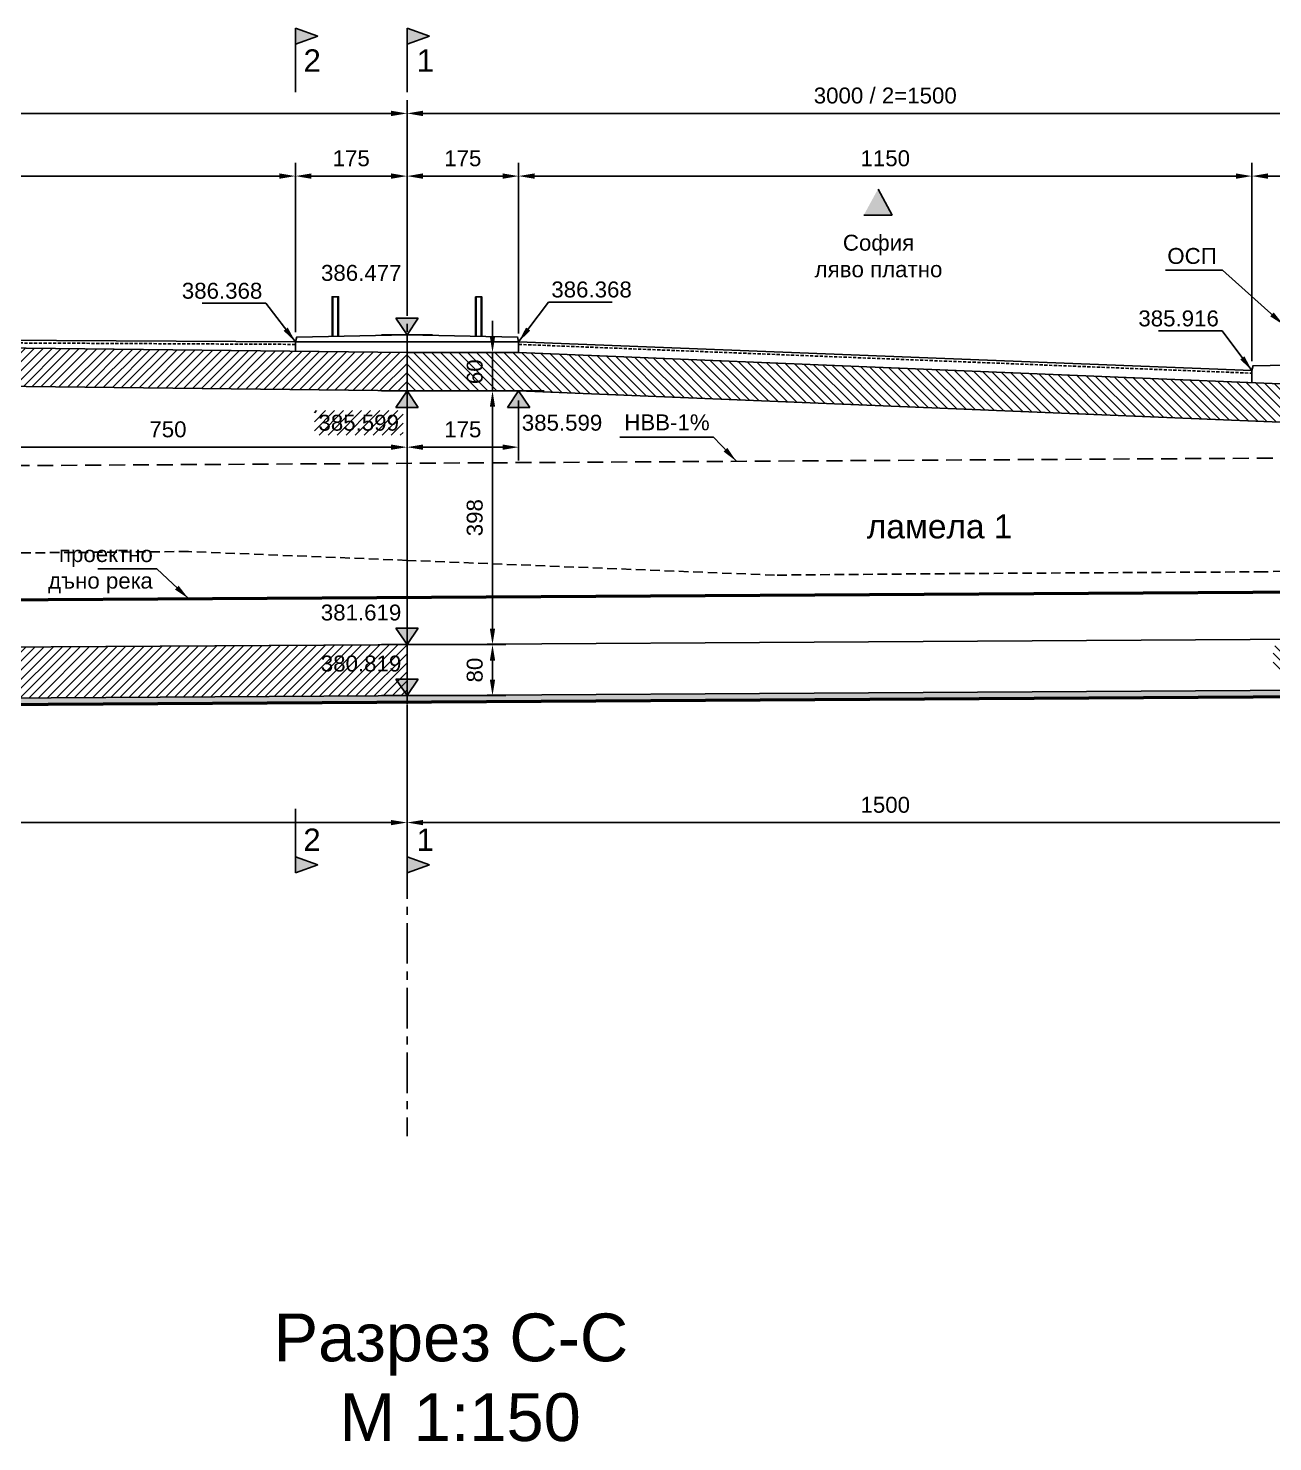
# Model space of a CAD drawing. Header units: centimetres. Extents: x 8495135 to 959133560, y 4530079 to 463453963.
# Drawn here: x 958979204 to 958981156, y 463413782 to 463415998 of the extents above; entities that cross this region are included whole.
import ezdxf
from ezdxf.enums import TextEntityAlignment as Align

# ---------------------------------------------------------------- set-up
doc = ezdxf.new("R2010")
doc.units = ezdxf.units.CM
doc.header["$LTSCALE"] = 0.1
for name, pattern in [('CENTER', [50.8, 31.75, -6.35, 6.35, -6.35]), ('CONTINU', [0]), ('DASHED', [0.75, 0.5, -0.25])]:
    doc.linetypes.add(name, pattern=pattern)
doc.layers.add('31_VERT_ALIGNM', color=1, linetype='Continuous', lineweight=50)
doc.layers.add('br_text', color=2, linetype='Continuous', lineweight=35)
for name, color, linetype in [('40_ROADWAY', 1, 'Continuous'), ('br_dimension', 1, 'Continuous'), ('br_hatch', 9, 'Continuous'), ('br_hatch_dark', 8, 'Continuous'), ('br_hatch_tumen', 8, 'Continuous'), ('br_view_yellow', 2, 'Continuous'), ('hatch', 253, 'Continuous'), ('Kustendilska voda', 12, 'Continuous')]:
    doc.layers.add(name, color=color, linetype=linetype)
doc.styles.add('1-10 cm', font='arial.ttf', dxfattribs={"height": 2.5})
doc.styles.add('1-50 cm', font='arial.ttf', dxfattribs={"height": 12.5})
doc.styles.add('MM 1 to 100', font='arial.ttf', dxfattribs={"height": 25})
doc.styles.add('MM 1 to 150', font='arial.ttf', dxfattribs={"height": 37.5})
doc.styles.add('MM_ARIAL', font='arial.ttf')
doc.dimstyles.new('MM DIM 1 to 100', dxfattribs={"dimscale": 10, "dimtxt": 2.5, "dimasz": 2.5, "dimexe": 2.1, "dimexo": 1.5, "dimgap": 1.5, "dimtad": 1, "dimdec": 0, "dimdsep": 46, "dimtxsty": 'MM_ARIAL', "dimcen": 3, "dimclrd": 1, "dimclre": 1, "dimclrt": 7, "dimaunit": 2, "dimadec": 1, "dimazin": 0, "dimtp": 100, "dimtm": 3, "dimtfac": 1, "dimtdec": 0, "dimtix": 1, "dimtmove": 0, "dimatfit": 3, "dimfxl": 0, "dimtolj": 1, "dimtzin": 0, "dimarcsym": 0})
pattern_1 = [(45, (967475114.561, 458887364.231), (7.071067812, -7.071067812), [])]
pattern_2 = [(135, (967475114.561, 458887364.231), (7.071067812, 7.071067812), [])]

# ---------------------------------------------------------------- blocks, each defined once
blk = doc.blocks.new('*U239')
at = {"ltscale": 0.5}
blk.add_hatch(color=256, dxfattribs=at).paths.add_polyline_path([(-26.2, 39), (0, 0), (26.2, 39)])
for p, q in [((-26.2, 39), (26.2, 39)), ((-26.2, 39), (0, 0)), ((0, 0), (26.2, 39)), ((-60, 0), (0, 0)), ((0, 0), (60, 0))]:
    blk.add_line(p, q, dxfattribs=at)
at = {"color": 7, "ltscale": 0.5, "style": '1-10 cm'}
blk.add_attdef('1', text='', height=37.5, dxfattribs=at).set_placement((108.2, 127), align=Align.CENTER)
blk = doc.blocks.new('*D184')
at = {"layer": 'br_dimension', "color": 1, "linetype": 'ByBlock', "lineweight": -2, "ltscale": 3, "transparency": 16777216}
for p, q in [((958981123.3, 463415476.3), (958981123.3, 463415787.4)), ((958981298.3, 463415593.9), (958981298.3, 463415787.4)), ((958981273.3, 463415766.4), (958981148.3, 463415766.4))]:
    blk.add_line(p, q, dxfattribs=at)
at = {"layer": 'br_dimension', "color": 1, "linetype": 'ByBlock', "ltscale": 3, "transparency": 16777216}
for points in [[(958981148.3, 463415770.6), (958981148.3, 463415762.2), (958981123.3, 463415766.4)], [(958981273.3, 463415770.6), (958981273.3, 463415762.2), (958981298.3, 463415766.4)]]:
    blk.add_solid(points, dxfattribs=at)
at = {"layer": 'br_dimension', "color": 7, "linetype": 'ByBlock', "ltscale": 3, "transparency": 16777216, "insert": (958981210.8, 463415794.2), "char_height": 25, "attachment_point": 5, "style": 'MM_ARIAL'}
blk.add_mtext('\\A1;175', dxfattribs=at)
blk = doc.blocks.new('*D186')
at = {"layer": 'br_dimension', "color": 1, "linetype": 'ByBlock', "lineweight": -2, "ltscale": 3, "transparency": 16777216}
for p, q in [((958979973.3, 463415519.7), (958979973.3, 463415787.4)), ((958981123.3, 463415476.3), (958981123.3, 463415787.4)), ((958979998.3, 463415766.4), (958981098.3, 463415766.4))]:
    blk.add_line(p, q, dxfattribs=at)
at = {"layer": 'br_dimension', "color": 1, "linetype": 'ByBlock', "ltscale": 3, "transparency": 16777216}
for points in [[(958979998.3, 463415770.6), (958979998.3, 463415762.2), (958979973.3, 463415766.4)], [(958981098.3, 463415770.6), (958981098.3, 463415762.2), (958981123.3, 463415766.4)]]:
    blk.add_solid(points, dxfattribs=at)
at = {"layer": 'br_dimension', "color": 7, "linetype": 'ByBlock', "ltscale": 3, "transparency": 16777216, "insert": (958980548.3, 463415794.2), "char_height": 25, "attachment_point": 5, "style": 'MM_ARIAL'}
blk.add_mtext('\\A1;1150', dxfattribs=at)
blk = doc.blocks.new('*D187')
at = {"layer": 'br_dimension', "color": 1, "linetype": 'ByBlock', "lineweight": -2, "ltscale": 3, "transparency": 16777216}
for p, q in [((958979798.3, 463415570.1), (958979798.3, 463415787.4)), ((958979973.3, 463415519.7), (958979973.3, 463415787.4)), ((958979948.3, 463415766.4), (958979823.3, 463415766.4))]:
    blk.add_line(p, q, dxfattribs=at)
at = {"layer": 'br_dimension', "color": 1, "linetype": 'ByBlock', "ltscale": 3, "transparency": 16777216}
for points in [[(958979823.3, 463415770.6), (958979823.3, 463415762.2), (958979798.3, 463415766.4)], [(958979948.3, 463415770.6), (958979948.3, 463415762.2), (958979973.3, 463415766.4)]]:
    blk.add_solid(points, dxfattribs=at)
at = {"layer": 'br_dimension', "color": 7, "linetype": 'ByBlock', "ltscale": 3, "transparency": 16777216, "insert": (958979885.8, 463415794.2), "char_height": 25, "attachment_point": 5, "style": 'MM_ARIAL'}
blk.add_mtext('\\A1;175', dxfattribs=at)
blk = doc.blocks.new('*D188')
at = {"layer": 'br_dimension', "color": 1, "linetype": 'ByBlock', "lineweight": -2, "ltscale": 3, "transparency": 16777216}
for p, q in [((958979623.3, 463415521.5), (958979623.3, 463415787.4)), ((958979798.3, 463415570.1), (958979798.3, 463415787.4)), ((958979773.3, 463415766.4), (958979648.3, 463415766.4))]:
    blk.add_line(p, q, dxfattribs=at)
at = {"layer": 'br_dimension', "color": 1, "linetype": 'ByBlock', "ltscale": 3, "transparency": 16777216}
for points in [[(958979648.3, 463415770.6), (958979648.3, 463415762.2), (958979623.3, 463415766.4)], [(958979773.3, 463415770.6), (958979773.3, 463415762.2), (958979798.3, 463415766.4)]]:
    blk.add_solid(points, dxfattribs=at)
at = {"layer": 'br_dimension', "color": 7, "linetype": 'ByBlock', "ltscale": 3, "transparency": 16777216, "insert": (958979710.8, 463415794.2), "char_height": 25, "attachment_point": 5, "style": 'MM_ARIAL'}
blk.add_mtext('\\A1;175', dxfattribs=at)
blk = doc.blocks.new('*D189')
at = {"layer": 'br_dimension', "color": 1, "linetype": 'ByBlock', "lineweight": -2, "ltscale": 3, "transparency": 16777216}
for p, q in [((958979813.3, 463415031.7), (958979953.4, 463415031.7)), ((958979932.4, 463414976.7), (958979932.4, 463415006.7)), ((958979813.3, 463414951.7), (958979953.4, 463414951.7))]:
    blk.add_line(p, q, dxfattribs=at)
at = {"layer": 'br_dimension', "color": 1, "linetype": 'ByBlock', "ltscale": 3, "transparency": 16777216}
for points in [[(958979928.2, 463415006.7), (958979936.5, 463415006.7), (958979932.4, 463415031.7)], [(958979928.2, 463414976.7), (958979936.5, 463414976.7), (958979932.4, 463414951.7)]]:
    blk.add_solid(points, dxfattribs=at)
at = {"layer": 'br_dimension', "color": 7, "linetype": 'ByBlock', "ltscale": 3, "transparency": 16777216, "insert": (958979904.6, 463414991.7), "char_height": 25, "attachment_point": 5, "rotation": 90, "style": 'MM_ARIAL'}
blk.add_mtext('\\A1;80', dxfattribs=at)
blk = doc.blocks.new('*D190')
at = {"layer": 'br_dimension', "color": 1, "linetype": 'ByBlock', "lineweight": -2, "ltscale": 3, "transparency": 16777216}
for p, q in [((958979813.3, 463415429.6), (958979953.4, 463415429.6)), ((958979932.4, 463415056.7), (958979932.4, 463415404.6)), ((958979813.3, 463415031.7), (958979953.4, 463415031.7))]:
    blk.add_line(p, q, dxfattribs=at)
at = {"layer": 'br_dimension', "color": 1, "linetype": 'ByBlock', "ltscale": 3, "transparency": 16777216}
for points in [[(958979928.2, 463415404.6), (958979936.5, 463415404.6), (958979932.4, 463415429.6)], [(958979928.2, 463415056.7), (958979936.5, 463415056.7), (958979932.4, 463415031.7)]]:
    blk.add_solid(points, dxfattribs=at)
at = {"layer": 'br_dimension', "color": 7, "linetype": 'ByBlock', "ltscale": 3, "transparency": 16777216, "insert": (958979904.6, 463415230.7), "char_height": 25, "attachment_point": 5, "rotation": 90, "style": 'MM_ARIAL'}
blk.add_mtext('\\A1;398', dxfattribs=at)
blk = doc.blocks.new('*D191')
at = {"layer": 'br_dimension', "color": 1, "linetype": 'ByBlock', "lineweight": -2, "ltscale": 3, "transparency": 16777216}
for p, q in [((958979932.4, 463415514.6), (958979932.4, 463415539.6)), ((958979813.3, 463415489.6), (958979953.4, 463415489.6)), ((958979932.4, 463415429.6), (958979932.4, 463415489.6)), ((958979813.3, 463415429.6), (958979953.4, 463415429.6)), ((958979932.4, 463415404.6), (958979932.4, 463415379.6))]:
    blk.add_line(p, q, dxfattribs=at)
at = {"layer": 'br_dimension', "color": 1, "linetype": 'ByBlock', "ltscale": 3, "transparency": 16777216}
for points in [[(958979928.2, 463415514.6), (958979936.5, 463415514.6), (958979932.4, 463415489.6)], [(958979928.2, 463415404.6), (958979936.5, 463415404.6), (958979932.4, 463415429.6)]]:
    blk.add_solid(points, dxfattribs=at)
at = {"layer": 'br_dimension', "color": 7, "linetype": 'ByBlock', "ltscale": 3, "transparency": 16777216, "insert": (958979904.6, 463415459.6), "char_height": 25, "attachment_point": 5, "rotation": 90, "style": 'MM_ARIAL'}
blk.add_mtext('\\A1;60', dxfattribs=at)
blk = doc.blocks.new('*D192')
at = {"layer": 'br_dimension', "color": 1, "linetype": 'ByBlock', "lineweight": -2, "ltscale": 3, "transparency": 16777216}
for p, q in [((958978473.3, 463415530.1), (958978473.3, 463415787.4)), ((958979623.3, 463415521.5), (958979623.3, 463415787.4)), ((958979598.3, 463415766.4), (958978498.3, 463415766.4))]:
    blk.add_line(p, q, dxfattribs=at)
at = {"layer": 'br_dimension', "color": 1, "linetype": 'ByBlock', "ltscale": 3, "transparency": 16777216}
for points in [[(958978498.3, 463415770.6), (958978498.3, 463415762.2), (958978473.3, 463415766.4)], [(958979598.3, 463415770.6), (958979598.3, 463415762.2), (958979623.3, 463415766.4)]]:
    blk.add_solid(points, dxfattribs=at)
at = {"layer": 'br_dimension', "color": 7, "linetype": 'ByBlock', "ltscale": 3, "transparency": 16777216, "insert": (958979048.3, 463415794.2), "char_height": 25, "attachment_point": 5, "style": 'MM_ARIAL'}
blk.add_mtext('\\A1;1150', dxfattribs=at)
blk = doc.blocks.new('*U237')
at = {"ltscale": 0.5}
blk.add_hatch(color=256, dxfattribs=at).paths.add_polyline_path([(-26.2, 39), (0, 0), (26.2, 39)])
for p, q in [((-26.2, 39), (26.2, 39)), ((-26.2, 39), (0, 0)), ((0, 0), (26.2, 39)), ((-60, 0), (0, 0)), ((0, 0), (60, 0))]:
    blk.add_line(p, q, dxfattribs=at)
at = {"color": 7, "ltscale": 0.5, "style": '1-10 cm'}
blk.add_attdef('1', text='', height=37.5, dxfattribs=at).set_placement((-102, 56.7), align=Align.CENTER)
blk = doc.blocks.new('*U263')
at = {"ltscale": 0.5}
blk.add_hatch(color=256, dxfattribs=at).paths.add_polyline_path([(-26.2, 39), (0, 0), (26.2, 39)])
for p, q in [((-26.2, 39), (26.2, 39)), ((-26.2, 39), (0, 0)), ((0, 0), (26.2, 39)), ((-60, 0), (0, 0)), ((0, 0), (60, 0))]:
    blk.add_line(p, q, dxfattribs=at)
at = {"color": 7, "ltscale": 0.5, "style": '1-10 cm'}
blk.add_attdef('1', text='', height=37.5, dxfattribs=at).set_placement((113.8, 56.7), align=Align.CENTER)
blk = doc.blocks.new('*D241')
at = {"layer": 'br_dimension', "color": 1, "linetype": 'ByBlock', "lineweight": -2, "ltscale": 3, "transparency": 16777216}
for p, q in [((958978298.3, 463415781.4), (958978298.3, 463415885.7)), ((958979798.3, 463415879.7), (958979798.3, 463415885.7)), ((958979773.3, 463415864.7), (958978323.3, 463415864.7))]:
    blk.add_line(p, q, dxfattribs=at)
at = {"layer": 'br_dimension', "color": 1, "linetype": 'ByBlock', "ltscale": 3, "transparency": 16777216}
for points in [[(958978323.3, 463415868.9), (958978323.3, 463415860.5), (958978298.3, 463415864.7)], [(958979773.3, 463415868.9), (958979773.3, 463415860.5), (958979798.3, 463415864.7)]]:
    blk.add_solid(points, dxfattribs=at)
at = {"layer": 'br_dimension', "color": 7, "linetype": 'ByBlock', "ltscale": 3, "transparency": 16777216, "insert": (958979048.3, 463415892.6), "char_height": 25, "attachment_point": 5, "style": 'MM_ARIAL'}
blk.add_mtext('\\A1;3000 / 2=1500', dxfattribs=at)
blk = doc.blocks.new('*D240')
at = {"layer": 'br_dimension', "color": 1, "linetype": 'ByBlock', "lineweight": -2, "ltscale": 3, "transparency": 16777216}
for p, q in [((958979798.3, 463415781.4), (958979798.3, 463415885.7)), ((958981298.3, 463415781.4), (958981298.3, 463415885.7)), ((958981273.3, 463415864.7), (958979823.3, 463415864.7))]:
    blk.add_line(p, q, dxfattribs=at)
at = {"layer": 'br_dimension', "color": 1, "linetype": 'ByBlock', "ltscale": 3, "transparency": 16777216}
for points in [[(958979823.3, 463415868.9), (958979823.3, 463415860.5), (958979798.3, 463415864.7)], [(958981273.3, 463415868.9), (958981273.3, 463415860.5), (958981298.3, 463415864.7)]]:
    blk.add_solid(points, dxfattribs=at)
at = {"layer": 'br_dimension', "color": 7, "linetype": 'ByBlock', "ltscale": 3, "transparency": 16777216, "insert": (958980548.3, 463415892.6), "char_height": 25, "attachment_point": 5, "style": 'MM_ARIAL'}
blk.add_mtext('\\A1;3000 / 2=1500', dxfattribs=at)
blk = doc.blocks.new('*U183')
at = {"ltscale": 0.5}
blk.add_hatch(color=256, dxfattribs=at).paths.add_polyline_path([(-26.2, 39), (0, 0), (26.2, 39)])
for p, q in [((-26.2, 39), (26.2, 39)), ((-26.2, 39), (0, 0)), ((0, 0), (26.2, 39)), ((-60, 0), (0, 0)), ((0, 0), (60, 0))]:
    blk.add_line(p, q, dxfattribs=at)
at = {"color": 7, "ltscale": 0.5, "style": '1-10 cm'}
blk.add_attdef('1', text='', height=37.5, dxfattribs=at).set_placement((108.2, 56.7), align=Align.CENTER)
blk = doc.blocks.new('*U353')
at = {"linetype": 'CONTINU', "ltscale": 0.5}
blk.add_hatch(color=256, dxfattribs=at).paths.add_polyline_path([(-87.5, -35), (-100, 0), (-75, 0)])
at = {"ltscale": 0.5}
blk.add_line((0, 0), (-100, 0), dxfattribs=at)
at = {"lineweight": -3, "ltscale": 0.5}
for p, q in [((-100, 0), (-87.5, -35)), ((-87.5, -35), (-75, 0))]:
    blk.add_line(p, q, dxfattribs=at)
at = {"color": 7, "ltscale": 0.5, "style": '1-50 cm'}
blk.add_attdef('1', text='', height=35, dxfattribs=at).set_placement((-45.7, -25), align=Align.MIDDLE_CENTER)
blk = doc.blocks.new('*U354')
at = {"linetype": 'CONTINU', "ltscale": 0.5}
blk.add_hatch(color=256, dxfattribs=at).paths.add_polyline_path([(-87.5, -35), (-100, 0), (-75, 0)])
at = {"ltscale": 0.5}
blk.add_line((0, 0), (-100, 0), dxfattribs=at)
at = {"lineweight": -3, "ltscale": 0.5}
for p, q in [((-100, 0), (-87.5, -35)), ((-87.5, -35), (-75, 0))]:
    blk.add_line(p, q, dxfattribs=at)
at = {"color": 7, "ltscale": 0.5, "style": '1-50 cm'}
blk.add_attdef('1', text='', height=35, dxfattribs=at).set_placement((-44.6, -24.8), align=Align.MIDDLE_CENTER)
blk = doc.blocks.new('*D361')
at = {"layer": 'br_hatch_tumen', "color": 1, "lineweight": -2, "transparency": 16777216}
for p, q in [((958979798.3, 463414936.6), (958979798.3, 463414731.6)), ((958981298.3, 463414835.7), (958981298.3, 463414731.6)), ((958981273.3, 463414752.6), (958979823.3, 463414752.6))]:
    blk.add_line(p, q, dxfattribs=at)
at = {"layer": 'br_hatch_tumen', "color": 1, "transparency": 16777216}
for points in [[(958979823.3, 463414756.7), (958979823.3, 463414748.4), (958979798.3, 463414752.6)], [(958981273.3, 463414756.7), (958981273.3, 463414748.4), (958981298.3, 463414752.6)]]:
    blk.add_solid(points, dxfattribs=at)
at = {"layer": 'br_hatch_tumen', "color": 7, "transparency": 16777216, "insert": (958980548.3, 463414780.3), "char_height": 25, "attachment_point": 5, "style": 'MM_ARIAL'}
blk.add_mtext('\\A1;1500', dxfattribs=at)
blk = doc.blocks.new('*D678')
at = {"layer": 'br_hatch_tumen', "color": 1, "lineweight": -2, "transparency": 16777216}
for p, q in [((958979798.3, 463414936.7), (958979798.3, 463414731.6)), ((958978298.3, 463414927.7), (958978298.3, 463414731.6)), ((958979773.3, 463414752.6), (958978323.3, 463414752.6))]:
    blk.add_line(p, q, dxfattribs=at)
at = {"layer": 'br_hatch_tumen', "color": 1, "transparency": 16777216}
for points in [[(958978323.3, 463414756.7), (958978323.3, 463414748.4), (958978298.3, 463414752.6)], [(958979773.3, 463414756.7), (958979773.3, 463414748.4), (958979798.3, 463414752.6)]]:
    blk.add_solid(points, dxfattribs=at)
at = {"layer": 'br_hatch_tumen', "color": 7, "transparency": 16777216, "insert": (958979048.3, 463414780.3), "char_height": 25, "attachment_point": 5, "style": 'MM_ARIAL'}
blk.add_mtext('\\A1;1500', dxfattribs=at)
blk = doc.blocks.new('*D684')
at = {"layer": 'br_hatch', "color": 1, "lineweight": -2, "transparency": 16777216}
for p, q in [((958979798.3, 463415414.6), (958979798.3, 463415320.3)), ((958979973.3, 463415414.6), (958979973.3, 463415320.3)), ((958979823.3, 463415341.3), (958979948.3, 463415341.3))]:
    blk.add_line(p, q, dxfattribs=at)
at = {"layer": 'br_hatch', "color": 1, "transparency": 16777216}
for points in [[(958979823.3, 463415345.5), (958979823.3, 463415337.1), (958979798.3, 463415341.3)], [(958979948.3, 463415345.5), (958979948.3, 463415337.1), (958979973.3, 463415341.3)]]:
    blk.add_solid(points, dxfattribs=at)
at = {"layer": 'br_hatch', "color": 7, "transparency": 16777216, "insert": (958979885.8, 463415369.1), "char_height": 25, "attachment_point": 5, "style": 'MM_ARIAL'}
blk.add_mtext('\\A1;175', dxfattribs=at)
blk = doc.blocks.new('*D685')
at = {"layer": 'br_hatch', "color": 1, "lineweight": -2, "transparency": 16777216}
for p, q in [((958979048.5, 463415423.4), (958979048.5, 463415320.3)), ((958979798.3, 463415414.6), (958979798.3, 463415320.3)), ((958979773.3, 463415341.3), (958979073.5, 463415341.3))]:
    blk.add_line(p, q, dxfattribs=at)
at = {"layer": 'br_hatch', "color": 1, "transparency": 16777216}
for points in [[(958979073.5, 463415345.5), (958979073.5, 463415337.1), (958979048.5, 463415341.3)], [(958979773.3, 463415345.5), (958979773.3, 463415337.1), (958979798.3, 463415341.3)]]:
    blk.add_solid(points, dxfattribs=at)
at = {"layer": 'br_hatch', "color": 7, "transparency": 16777216, "insert": (958979423.4, 463415369.1), "char_height": 25, "attachment_point": 5, "style": 'MM_ARIAL'}
blk.add_mtext('\\A1;750', dxfattribs=at)

msp = doc.modelspace()

# ---------------------------------------------------------------- hatches: boundary and pattern name
at = {"layer": 'br_hatch', "ltscale": 0.5}
h = msp.add_hatch(color=256, dxfattribs=at)
h.dxf.hatch_style = 1
h.paths.add_polyline_path([(958980536.94, 463415746.04), (958980514.56, 463415705.05), (958980559.32, 463415705.05)])
at = {"layer": 'br_hatch'}
h = msp.add_hatch(dxfattribs=at)
h.set_pattern_fill('_USER,_I', color=256, scale=10, angle=45, style=2, pattern_type=0)
h.set_pattern_definition([(45, (958992164.413, 463437540.29), (-7.071068, 7.071068), [])])
h.paths.add_polyline_path([(958979798.32, 463415429.65), (958979798.32, 463415489.65), (958979048.32, 463415498.42), (958978304.4, 463415502.23), (958978298.32, 463415501.86), (958978298.32, 463415442.26), (958979048.67, 463415438.41), (958979048.47, 463415438.41)])
h = msp.add_hatch(dxfattribs=at)
h.set_pattern_fill('_USER,_I', color=256, scale=10, angle=45, style=2, pattern_type=0)
h.set_pattern_definition(pattern_2)
h.paths.add_polyline_path([(958981298.32, 463415435.01), (958981298.32, 463415375.01), (958979973.32, 463415429.65), (958979798.32, 463415429.65), (958979798.32, 463415489.65), (958979973.32, 463415489.65)])
h = msp.add_hatch(dxfattribs=at)
h.set_pattern_fill('_USER,_I', color=256, scale=10, angle=135, style=2, pattern_type=0)
h.set_pattern_definition(pattern_1)
h.paths.add_polyline_path([(958979653.03, 463415360.33), (958979792.04, 463415360.33), (958979792.04, 463415398.64), (958979653.03, 463415398.64)])
h = msp.add_hatch(dxfattribs=at)
h.set_pattern_fill('_USER,_I', color=256, scale=10, angle=135, style=2, pattern_type=0)
h.set_pattern_definition(pattern_1)
h.paths.add_polyline_path([(958979048.32, 463415027.17), (958979798.32, 463415031.67), (958979798.32, 463414951.67), (958979048.32, 463414947.17)])
h = msp.add_hatch(dxfattribs=at)
h.set_pattern_fill('_USER,_I', color=256, scale=10, angle=45, style=2, pattern_type=0)
h.set_pattern_definition(pattern_2)
h.paths.add_polyline_path([(958981156.85, 463414991.67), (958981295.87, 463414991.67), (958981295.87, 463415029.98), (958981156.85, 463415029.98)])
h.paths.add_polyline_path([(958979930.56, 463414966.12), (958979930.56, 463415017.47), (958979879.04, 463415017.47), (958979879.04, 463414966.12)], flags=9)
h = msp.add_hatch(color=256, dxfattribs=at)
h.dxf.hatch_style = 1
h.paths.add_polyline_path([(958979798.32, 463414951.67), (958981298.32, 463414960.67), (958981298.32, 463414950.67), (958979798.32, 463414941.67)])
h.paths.add_polyline_path([(958978298.32, 463414942.67), (958979798.32, 463414951.67), (958979798.32, 463414941.67), (958978298.32, 463414932.67)])

# ---------------------------------------------------------------- linework, layer by layer
at = {"layer": '31_VERT_ALIGNM'}
for p, q in [((958976556.17, 463415086.55), (958982650.32, 463415123.12)), ((958978348.46, 463414932.95), (958981248.47, 463414950.37))]:
    msp.add_line(p, q, dxfattribs=at)
at = {"layer": '40_ROADWAY'}
for p, q in [((958979623.32, 463415506.47), (958978473.32, 463415512.36)), ((958979798.32, 463415506.47), (958979623.32, 463415506.47)), ((958979798.32, 463415506.47), (958979973.32, 463415506.47)), ((958979973.32, 463415506.47), (958981123.32, 463415461.34))]:
    msp.add_line(p, q, dxfattribs=at)
at = {"layer": '40_ROADWAY', "linetype": 'DASHED', "ltscale": 100}
for p, q in [((958979623.32, 463415502.47), (958978473.32, 463415508.36)), ((958979973.32, 463415502.47), (958981123.32, 463415457.34))]:
    msp.add_line(p, q, dxfattribs=at)
at = {"layer": 'br_dimension', "linetype": 'CENTER', "ltscale": 20}
msp.add_line((958979798.32, 463415712.59), (958979798.32, 463414260.66), dxfattribs=at)
at = {"layer": 'br_hatch', "ltscale": 0.5}
for p in [(958980536.94, 463415746.04), (958980514.56, 463415705.05)]:
    msp.add_line(p, (958980559.32, 463415705.05), dxfattribs=at)
at = {"layer": 'br_hatch_dark', "linetype": 'DASHED', "ltscale": 300}
msp.add_lwpolyline([(958981261.42, 463415149.51), (958981141.42, 463415145.81), (958981048.32, 463415145.31), (958980663.72, 463415143.11), (958980374.72, 463415140.61), (958979798.32, 463415163.81), (958979455.72, 463415177.61), (958978886.62, 463415173.11), (958978548.32, 463415167.51), (958978263.32, 463415162.71), (958977502.92, 463415150.61), (958977385.92, 463415065.11), (958977305.32, 463415028.51), (958977298.32, 463415030.51), (958977106.92, 463415084.51), (958976422.59, 463415037.26)], dxfattribs=at)
at = {"layer": 'br_view_yellow'}
for p, q in [((958979623.32, 463415506.47), (958979625.32, 463415514.47)), ((958979623.32, 463415506.47), (958979625.32, 463415514.47)), ((958979798.32, 463415517.43), (958979625.32, 463415513.97)), ((958979798.32, 463415517.43), (958979971.32, 463415513.97)), ((958979798.32, 463415489.65), (958979798.32, 463415516.15)), ((958979973.32, 463415506.47), (958979971.32, 463415514.47)), ((958979973.32, 463415506.47), (958979971.32, 463415514.47)), ((958979048.32, 463415498.42), (958979798.32, 463415489.65)), ((958979623.32, 463415493.44), (958979623.32, 463415506.47)), ((958979623.32, 463415491.69), (958979623.32, 463415504.69)), ((958979798.32, 463415489.65), (958979798.32, 463414951.67)), ((958979973.32, 463415489.65), (958979798.32, 463415489.65)), ((958979973.32, 463415494.58), (958979973.32, 463415506.47)), ((958979973.32, 463415489.65), (958979973.32, 463415504.69)), ((958981298.32, 463415435.01), (958979973.32, 463415489.65)), ((958981123.32, 463415461.34), (958981125.33, 463415469.38)), ((958981320.32, 463415472.78), (958981125.33, 463415468.88)), ((958981123.32, 463415442.22), (958981123.32, 463415461.34)), ((958979048.32, 463415438.42), (958979798.32, 463415429.65)), ((958979973.32, 463415429.65), (958979798.32, 463415429.65)), ((958981298.32, 463415375.01), (958979973.32, 463415429.65)), ((958978298.32, 463415022.67), (958981298.32, 463415040.67)), ((958978298.32, 463414942.67), (958981298.32, 463414960.67))]:
    msp.add_line(p, q, dxfattribs=at)
at = {"layer": 'hatch'}
for points in [[(958979690.92, 463415515.28), (958979690.92, 463415577.28), (958979680.92, 463415577.28), (958979680.92, 463415515.28)], [(958979690.92, 463415515.28), (958979690.92, 463415577.28), (958979680.92, 463415577.28), (958979680.92, 463415515.28)], [(958979689.92, 463415515.28), (958979689.92, 463415577.28), (958979681.92, 463415577.28), (958979681.92, 463415515.28)], [(958979689.92, 463415515.28), (958979689.92, 463415577.28), (958979681.92, 463415577.28), (958979681.92, 463415515.28)], [(958979905.72, 463415514.93), (958979905.72, 463415576.93), (958979915.72, 463415576.93), (958979915.72, 463415514.93)], [(958979905.72, 463415514.93), (958979905.72, 463415576.93), (958979915.72, 463415576.93), (958979915.72, 463415514.93)], [(958979906.72, 463415514.93), (958979906.72, 463415576.93), (958979914.72, 463415576.93), (958979914.72, 463415514.93)], [(958979906.72, 463415514.93), (958979906.72, 463415576.93), (958979914.72, 463415576.93), (958979914.72, 463415514.93)]]:
    msp.add_lwpolyline(points, dxfattribs=at)
at = {"layer": 'Kustendilska voda', "color": 1, "linetype": 'DASHED', "ltscale": 500}
msp.add_line((958976556.17, 463415296.55), (958982650.32, 463415333.12), dxfattribs=at)

# ---------------------------------------------------------------- block references
at = {"layer": 'br_dimension'}
ref = msp.add_blockref('*U353', (958979623.43, 463415898.22), dxfattribs=dict(at, xscale=-1, rotation=90))
ref.add_attrib('1', '2', dxfattribs={"layer": '0', "color": 7, "ltscale": 0.5, "height": 35, "style": '1-50 cm'}).set_placement((958979649.61, 463415947.61), align=Align.MIDDLE_CENTER)
ref = msp.add_blockref('*U353', (958979798.43, 463415898.22), dxfattribs=dict(at, xscale=-1, rotation=90))
ref.add_attrib('1', '1', dxfattribs={"layer": '0', "color": 7, "ltscale": 0.5, "height": 35, "style": '1-50 cm'}).set_placement((958979827.12, 463415947.61), align=Align.MIDDLE_CENTER)
at = {"layer": 'br_dimension', "ltscale": 0.5}
ref = msp.add_blockref('*U239', (958979798.32, 463415517.43), dxfattribs=dict(at, xscale=-0.6666669994593644, yscale=0.666667, zscale=0.666667, rotation=359.9999689842867))
ref.add_attrib('1', '386.477', dxfattribs={"layer": '0', "color": 7, "ltscale": 0.5, "height": 25, "rotation": 359.99997, "style": '1-10 cm'}).set_placement((958979726.53, 463415602.11), align=Align.CENTER)
ref = msp.add_blockref('*U263', (958979798.32, 463415429.64), dxfattribs=dict(at, xscale=0.6666669994593644, yscale=0.6666669994593644, zscale=0.6666669994593644, rotation=179.9999689837528))
ref.add_attrib('1', '385.599', dxfattribs={"layer": '0', "color": 7, "ltscale": 0.5, "height": 25, "rotation": 359.99997, "style": '1-10 cm'}).set_placement((958979722.54, 463415367.16), align=Align.CENTER)
ref = msp.add_blockref('*U237', (958979973.32, 463415429.65), dxfattribs=dict(at, xscale=0.6666669994593644, yscale=0.6666669994593644, zscale=0.6666669994593644, rotation=179.9999689837528))
ref.add_attrib('1', '385.599', dxfattribs={"layer": '0', "color": 7, "ltscale": 0.5, "height": 25, "rotation": 359.99997, "style": '1-10 cm'}).set_placement((958980041.41, 463415367.16), align=Align.CENTER)
ref = msp.add_blockref('*U183', (958979798.32, 463415031.67), dxfattribs=dict(at, xscale=-0.6666669994593644, yscale=0.666667, zscale=0.666667, rotation=359.9999689842867))
ref.add_attrib('1', '381.619', dxfattribs={"layer": '0', "color": 7, "ltscale": 0.5, "height": 25, "rotation": 359.99997, "style": '1-10 cm'}).set_placement((958979726.22, 463415069.5), align=Align.CENTER)
ref = msp.add_blockref('*U183', (958979798.31, 463414951.67), dxfattribs=dict(at, xscale=-0.6666669994593644, yscale=0.666667, zscale=0.666667, rotation=359.9999689842867))
ref.add_attrib('1', '380.819', dxfattribs={"layer": '0', "color": 7, "ltscale": 0.5, "height": 25, "rotation": 359.99997, "style": '1-10 cm'}).set_placement((958979726.21, 463414989.5), align=Align.CENTER)
at = {"layer": 'br_dimension'}
ref = msp.add_blockref('*U354', (958979623.32, 463414773.92), dxfattribs=dict(at, rotation=90))
ref.add_attrib('1', '2', dxfattribs={"layer": '0', "color": 7, "ltscale": 0.5, "height": 35, "style": '1-50 cm'}).set_placement((958979649.28, 463414725.64), align=Align.MIDDLE_CENTER)
ref = msp.add_blockref('*U354', (958979798.32, 463414773.92), dxfattribs=dict(at, rotation=90))
ref.add_attrib('1', '1', dxfattribs={"layer": '0', "color": 7, "ltscale": 0.5, "height": 35, "style": '1-50 cm'}).set_placement((958979826.79, 463414725.64), align=Align.MIDDLE_CENTER)

# ---------------------------------------------------------------- texts
at = {"layer": 'br_hatch', "insert": (958980537.74, 463415674.45), "char_height": 25, "width": 305.0046, "attachment_point": 2, "style": 'MM 1 to 150'}
msp.add_mtext('София \\Pляво платно', dxfattribs=at)
at = {"layer": 'br_text', "insert": (958980519.45, 463415235.74), "char_height": 37.5, "width": 286.5059, "attachment_point": 1, "style": 'MM 1 to 150'}
msp.add_mtext('{\\fArial|b0|i0|c204|p34;ламела }1', dxfattribs=at)
at = {"layer": 'br_view_yellow', "linetype": 'ByBlock', "ltscale": 3, "style": 'MM 1 to 150'}
for s, p in [('386.368', (958979445.16, 463415574.1)), ('386.368', (958980024.62, 463415576.11)), ('385.916', (958980945.23, 463415530.74))]:
    msp.add_text(s, height=25, dxfattribs=at).set_placement(p)
at = {"layer": 'br_view_yellow'}
for s, insert, char_height, width, attachment_point, style in [('ОСП ', (958981068.11, 463415653.67), 25, 193.93, 3, 'MM 1 to 150'), ('HBB-1%', (958980272.93, 463415392.71), 25, 179.6726, 3, 'MM 1 to 100'), ('проектно дъно река', (958979399.66, 463415186.14), 25, 179.6726, 3, 'MM 1 to 100'), ('Разрез C-C\\P M 1:150', (958979867.03, 463413982.7), 75, 2721.2824, 2, 'MM 1 to 150')]:
    msp.add_mtext(s, dxfattribs=dict(at, insert=insert, char_height=char_height, width=width, attachment_point=attachment_point, style=style))

# ---------------------------------------------------------------- dimensions: what is measured, and where the dimension line sits
at = {"layer": 'br_dimension', "linetype": 'ByBlock', "ltscale": 3}
for base, p1, p2, picture, middle in [((958978298.32, 463415864.71), (958979798.32, 463415864.71), (958978298.32, 463415766.41), '*D241', (958979048.32, 463415892.65)), ((958979798.32, 463415864.71), (958981298.32, 463415766.41), (958979798.32, 463415766.41), '*D240', (958980548.32, 463415892.65))]:
    dim = msp.add_linear_dim(base=base, p1=p1, p2=p2, angle=180, text='3000 / 2=<>', dimstyle='MM DIM 1 to 100', dxfattribs=at)
    dim.commit()
    dim.dimension.update_dxf_attribs({"geometry": picture, "text_midpoint": middle})
dim = msp.add_linear_dim(base=(958978473.32, 463415766.41), p1=(958979623.32, 463415506.47), p2=(958978473.32, 463415515.1), dimstyle='MM DIM 1 to 100', dxfattribs=at)
dim.commit()
dim.dimension.update_dxf_attribs({"geometry": '*D192', "text_midpoint": (958979048.32, 463415794.17)})
for base, p1, p2, angle, picture, middle in [((958979623.32, 463415766.41), (958979798.32, 463415555.15), (958979623.32, 463415506.47), 180, '*D188', (958979710.82, 463415794.17)), ((958979798.32, 463415766.41), (958979973.32, 463415504.69), (958979798.32, 463415555.15), 180, '*D187', (958979885.82, 463415794.17)), ((958981123.32, 463415766.41), (958979973.32, 463415504.69), (958981123.32, 463415461.34), 180, '*D186', (958980548.32, 463415794.17)), ((958981123.32, 463415766.41), (958981298.32, 463415578.88), (958981123.32, 463415461.34), 180, '*D184', (958981210.82, 463415794.17)), ((958979932.36, 463415489.65), (958979798.32, 463415429.65), (958979798.32, 463415489.65), 90, '*D191', (958979904.6, 463415459.65)), ((958979932.36, 463415429.65), (958979798.32, 463415031.67), (958979798.32, 463415429.65), 90, '*D190', (958979904.59, 463415230.66)), ((958979932.38, 463415031.67), (958979798.31, 463414951.67), (958979798.32, 463415031.67), 90, '*D189', (958979904.62, 463414991.67))]:
    dim = msp.add_linear_dim(base=base, p1=p1, p2=p2, angle=angle, dimstyle='MM DIM 1 to 100', dxfattribs=at)
    dim.commit()
    dim.dimension.update_dxf_attribs({"geometry": picture, "text_midpoint": middle})
at = {"layer": 'br_hatch'}
for base, p2, picture, middle in [((958979048.47, 463415341.31), (958979048.47, 463415438.41), '*D685', (958979423.39, 463415369.07)), ((958979973.32, 463415341.31), (958979973.32, 463415429.65), '*D684', (958979885.82, 463415369.07))]:
    dim = msp.add_linear_dim(base=base, p1=(958979798.32, 463415429.64), p2=p2, dimstyle='MM DIM 1 to 100', dxfattribs=at)
    dim.commit()
    dim.dimension.update_dxf_attribs({"geometry": picture, "text_midpoint": middle})
at = {"layer": 'br_hatch_tumen'}
for base, p1, p2, picture, middle in [((958978298.32, 463414752.56), (958979798.31, 463414951.67), (958978298.32, 463414942.67), '*D678', (958979048.31, 463414780.32)), ((958979798.32, 463414752.55), (958981298.32, 463414850.67), (958979798.32, 463414951.65), '*D361', (958980548.32, 463414780.32))]:
    dim = msp.add_linear_dim(base=base, p1=p1, p2=p2, angle=180, dimstyle='MM DIM 1 to 100', dxfattribs=at)
    dim.commit()
    dim.dimension.update_dxf_attribs({"geometry": picture, "text_midpoint": middle})

# ---------------------------------------------------------------- leaders
at = {"layer": 'br_dimension', "linetype": 'ByBlock', "ltscale": 3}
for points in [[(958981173.32, 463415532.86), (958981077.16, 463415618.98), (958980987.6, 463415618.98)], [(958979623.32, 463415506.47), (958979576.66, 463415567.04), (958979476.85, 463415567.04)], [(958979973.32, 463415506.47), (958980019.98, 463415568.82), (958980119.79, 463415568.82)], [(958981123.32, 463415461.34), (958981076.66, 463415523.68), (958980976.85, 463415523.68)]]:
    msp.add_leader(points, dimstyle='MM DIM 1 to 100', dxfattribs=at)
at = {"layer": 'br_dimension', "color": 1}
for points in [[(958980314.89, 463415319.11), (958980279.01, 463415357.11), (958980131.94, 463415357.11)], [(958979455.55, 463415103.95), (958979405.74, 463415150.54), (958979313.65, 463415150.54)]]:
    msp.add_leader(points, dimstyle='MM DIM 1 to 100', dxfattribs=at)

doc.saveas('drawing.dxf')
